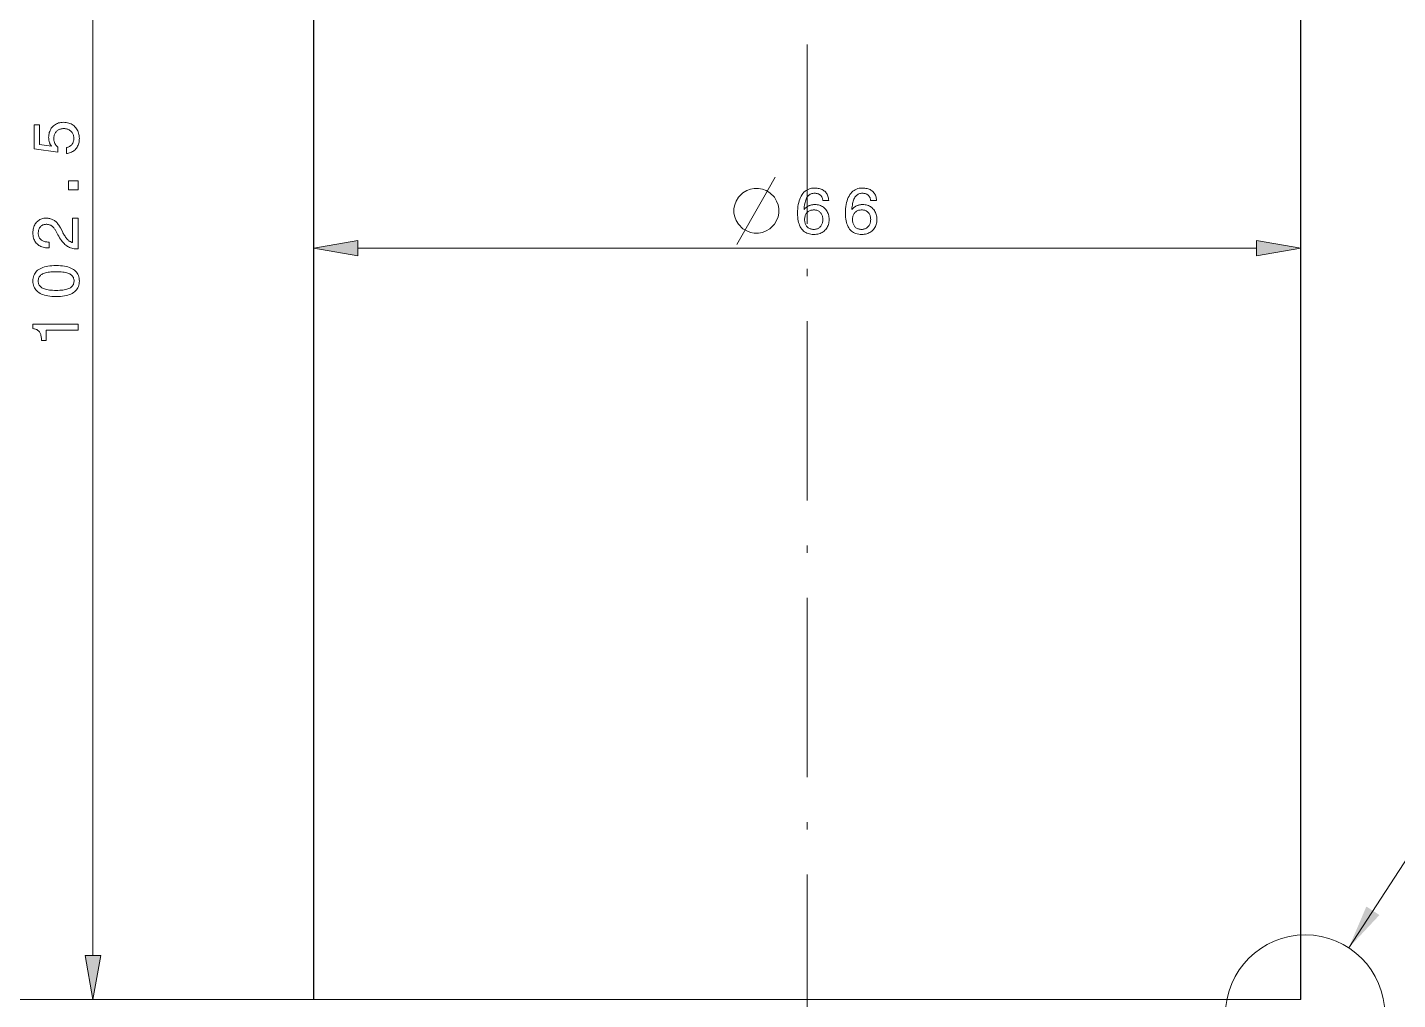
# Model space of a CAD drawing. Extents: x 0 to 297, y 0 to 420.
# Drawn here: x 49.2 to 140.9, y 145 to 210 of the extents above; entities that cross this region are included whole.
import ezdxf

# ---------------------------------------------------------------- set-up
doc = ezdxf.new("R2010")
doc.units = 0
doc.linetypes.add('DASHDOT', pattern=[18.5, 12, -3, 0.5, -3])

msp = doc.modelspace()

# ---------------------------------------------------------------- linework, layer by layer
at = {"color": 7, "linetype": 'DASHDOT', "lineweight": 13}
msp.add_line((101.375, 122.861), (101.375, 371.418), dxfattribs=at)
at = {"color": 7, "lineweight": 30}
for p, q in [((68.375, 144.99), (68.375, 247.49)), ((134.375, 144.99), (134.375, 247.49))]:
    msp.add_line(p, q, dxfattribs=at)
at = {"color": 7, "lineweight": 13}
for p, q in [((53.616, 147.944), (53.616, 244.535)), ((71.329, 195.238), (131.421, 195.238)), ((68.375, 144.99), (36.43, 144.99)), ((130.335, 144.99), (68.375, 144.99))]:
    msp.add_line(p, q, dxfattribs=at)
at = {"color": 7, "lineweight": 13, "ltscale": 0.418971}
msp.add_line((68.375, 144.99), (51.616, 144.99), dxfattribs=at)
at = {"color": 7, "lineweight": 13, "ltscale": 0.100994}
msp.add_line((134.375, 144.99), (130.335, 144.99), dxfattribs=at)
at = {"color": 7, "lineweight": 13}
for points in [[(51.834, 201.564), (51.834, 201.964), (51.88, 201.972), (51.923, 201.983), (51.965, 201.997), (52.005, 202.012), (52.042, 202.031), (52.078, 202.051), (52.111, 202.075), (52.143, 202.1), (52.172, 202.128), (52.2, 202.159), (52.225, 202.192), (52.247, 202.226), (52.267, 202.262), (52.284, 202.3), (52.299, 202.34), (52.31, 202.382), (52.32, 202.425), (52.326, 202.47), (52.33, 202.516), (52.331, 202.565), (52.33, 202.624), (52.324, 202.681), (52.315, 202.735), (52.302, 202.787), (52.286, 202.837), (52.265, 202.884), (52.242, 202.929), (52.214, 202.972), (52.183, 203.012), (52.148, 203.05), (52.11, 203.085), (52.07, 203.116), (52.028, 203.143), (51.983, 203.167), (51.936, 203.187), (51.886, 203.204), (51.834, 203.217), (51.78, 203.226), (51.724, 203.231), (51.665, 203.233), (51.605, 203.231), (51.548, 203.226), (51.493, 203.217), (51.441, 203.204), (51.391, 203.188), (51.343, 203.168), (51.298, 203.144), (51.256, 203.117), (51.216, 203.086), (51.178, 203.052), (51.144, 203.014), (51.113, 202.974), (51.086, 202.932), (51.062, 202.887), (51.042, 202.84), (51.026, 202.79), (51.013, 202.737), (51.004, 202.682), (50.999, 202.625), (50.997, 202.565), (50.998, 202.53), (51, 202.496), (51.003, 202.463), (51.008, 202.43), (51.014, 202.398), (51.022, 202.366), (51.031, 202.335), (51.042, 202.305), (51.053, 202.275), (51.067, 202.246), (51.081, 202.217), (51.097, 202.189), (51.114, 202.162), (51.133, 202.136), (51.153, 202.11), (51.174, 202.085), (51.197, 202.061), (51.221, 202.038), (51.246, 202.015), (51.273, 201.994), (51.273, 201.65), (49.684, 201.886), (49.684, 203.488), (50.038, 203.488), (50.038, 202.175), (50.845, 202.055), (50.827, 202.077), (50.809, 202.099), (50.792, 202.123), (50.777, 202.147), (50.762, 202.172), (50.748, 202.198), (50.735, 202.224), (50.722, 202.252), (50.711, 202.28), (50.701, 202.309), (50.691, 202.338), (50.683, 202.368), (50.676, 202.399), (50.669, 202.43), (50.664, 202.462), (50.659, 202.494), (50.656, 202.527), (50.653, 202.56), (50.652, 202.594), (50.651, 202.628), (50.654, 202.719), (50.662, 202.806), (50.676, 202.889), (50.695, 202.969), (50.72, 203.045), (50.75, 203.117), (50.786, 203.186), (50.827, 203.252), (50.873, 203.313), (50.925, 203.371), (50.982, 203.425), (51.042, 203.473), (51.105, 203.515), (51.172, 203.551), (51.242, 203.582), (51.316, 203.608), (51.393, 203.627), (51.473, 203.641), (51.557, 203.65), (51.644, 203.653), (51.737, 203.65), (51.826, 203.641), (51.911, 203.626), (51.993, 203.605), (52.072, 203.578), (52.146, 203.545), (52.218, 203.507), (52.285, 203.462), (52.349, 203.411), (52.409, 203.354), (52.465, 203.293), (52.515, 203.228), (52.559, 203.159), (52.597, 203.087), (52.629, 203.011), (52.656, 202.932), (52.676, 202.848), (52.691, 202.762), (52.7, 202.671), (52.703, 202.578), (52.7, 202.494), (52.693, 202.414), (52.681, 202.336), (52.664, 202.262), (52.643, 202.19), (52.616, 202.121), (52.585, 202.055), (52.549, 201.992), (52.509, 201.932), (52.463, 201.874), (52.414, 201.821), (52.362, 201.773), (52.306, 201.729), (52.248, 201.691), (52.186, 201.657), (52.122, 201.628), (52.054, 201.605), (51.984, 201.586), (51.91, 201.572)], [(52.616, 199.137), (51.973, 199.137), (51.973, 199.734), (52.616, 199.734)], [(98.126, 199.238), (97.826, 199.238), (97.576, 199.188), (97.326, 199.088), (97.076, 198.938), (96.776, 198.638), (96.626, 198.388), (96.526, 198.138), (96.476, 197.888), (96.476, 197.588), (96.526, 197.338), (96.626, 197.088), (96.776, 196.838), (97.076, 196.538), (97.326, 196.388), (97.576, 196.288), (97.826, 196.238), (98.126, 196.238), (98.376, 196.288), (98.626, 196.388), (98.876, 196.538), (99.176, 196.838), (99.326, 197.088), (99.426, 197.338), (99.476, 197.588), (99.476, 197.888), (99.426, 198.138), (99.326, 198.388), (99.176, 198.638), (98.876, 198.938), (98.626, 199.088), (98.376, 199.188)], [(102.811, 198.427), (102.415, 198.427), (102.409, 198.472), (102.401, 198.516), (102.391, 198.557), (102.378, 198.596), (102.363, 198.633), (102.346, 198.668), (102.326, 198.7), (102.304, 198.73), (102.279, 198.758), (102.253, 198.784), (102.224, 198.807), (102.193, 198.828), (102.16, 198.847), (102.125, 198.863), (102.088, 198.877), (102.049, 198.888), (102.007, 198.896), (101.964, 198.902), (101.919, 198.906), (101.871, 198.907), (101.807, 198.905), (101.746, 198.897), (101.688, 198.883), (101.633, 198.864), (101.581, 198.84), (101.532, 198.81), (101.486, 198.775), (101.443, 198.735), (101.404, 198.689), (101.367, 198.638), (101.334, 198.581), (101.303, 198.518), (101.275, 198.451), (101.251, 198.377), (101.229, 198.298), (101.21, 198.214), (101.194, 198.123), (101.18, 198.028), (101.17, 197.926), (101.163, 197.82), (101.189, 197.851), (101.216, 197.881), (101.244, 197.91), (101.273, 197.937), (101.303, 197.962), (101.335, 197.986), (101.367, 198.009), (101.401, 198.029), (101.436, 198.049), (101.472, 198.066), (101.509, 198.082), (101.546, 198.097), (101.585, 198.109), (101.624, 198.12), (101.665, 198.129), (101.706, 198.137), (101.748, 198.143), (101.791, 198.147), (101.835, 198.15), (101.88, 198.151), (101.963, 198.148), (102.044, 198.14), (102.121, 198.126), (102.195, 198.107), (102.265, 198.082), (102.333, 198.052), (102.397, 198.017), (102.458, 197.976), (102.516, 197.929), (102.571, 197.878), (102.622, 197.821), (102.667, 197.761), (102.707, 197.698), (102.741, 197.631), (102.77, 197.561), (102.794, 197.487), (102.813, 197.41), (102.826, 197.329), (102.834, 197.245), (102.837, 197.158), (102.834, 197.07), (102.825, 196.985), (102.811, 196.904), (102.792, 196.827), (102.766, 196.753), (102.735, 196.682), (102.699, 196.614), (102.657, 196.55), (102.609, 196.489), (102.555, 196.431), (102.497, 196.378), (102.436, 196.331), (102.371, 196.289), (102.302, 196.253), (102.23, 196.222), (102.155, 196.197), (102.076, 196.177), (101.994, 196.163), (101.908, 196.155), (101.818, 196.152), (101.716, 196.156), (101.618, 196.167), (101.524, 196.185), (101.436, 196.21), (101.353, 196.243), (101.275, 196.283), (101.201, 196.331), (101.133, 196.385), (101.07, 196.447), (101.011, 196.517), (100.958, 196.593), (100.91, 196.675), (100.868, 196.765), (100.832, 196.86), (100.801, 196.962), (100.775, 197.07), (100.756, 197.185), (100.742, 197.307), (100.733, 197.434), (100.731, 197.569), (100.734, 197.726), (100.743, 197.876), (100.757, 198.019), (100.778, 198.155), (100.805, 198.283), (100.838, 198.404), (100.877, 198.518), (100.922, 198.624), (100.972, 198.724), (101.029, 198.816), (101.091, 198.9), (101.158, 198.975), (101.229, 199.041), (101.306, 199.098), (101.387, 199.147), (101.473, 199.187), (101.564, 199.218), (101.659, 199.24), (101.76, 199.253), (101.865, 199.257), (101.949, 199.255), (102.029, 199.249), (102.105, 199.238), (102.178, 199.223), (102.248, 199.203), (102.314, 199.179), (102.376, 199.151), (102.434, 199.118), (102.489, 199.081), (102.541, 199.04), (102.588, 198.995), (102.631, 198.946), (102.669, 198.894), (102.703, 198.838), (102.732, 198.778), (102.757, 198.715), (102.777, 198.648), (102.793, 198.578), (102.805, 198.504)], [(106.01, 198.427), (105.613, 198.427), (105.607, 198.472), (105.599, 198.516), (105.589, 198.557), (105.576, 198.596), (105.561, 198.633), (105.544, 198.668), (105.524, 198.7), (105.502, 198.73), (105.478, 198.758), (105.451, 198.784), (105.422, 198.807), (105.391, 198.828), (105.358, 198.847), (105.323, 198.863), (105.286, 198.877), (105.247, 198.888), (105.206, 198.896), (105.162, 198.902), (105.117, 198.906), (105.069, 198.907), (105.005, 198.905), (104.944, 198.897), (104.886, 198.883), (104.831, 198.864), (104.779, 198.84), (104.73, 198.81), (104.684, 198.775), (104.642, 198.735), (104.602, 198.689), (104.565, 198.638), (104.532, 198.581), (104.501, 198.518), (104.474, 198.451), (104.449, 198.377), (104.427, 198.298), (104.408, 198.214), (104.392, 198.123), (104.379, 198.028), (104.368, 197.926), (104.361, 197.82), (104.387, 197.851), (104.414, 197.881), (104.442, 197.91), (104.471, 197.937), (104.501, 197.962), (104.533, 197.986), (104.565, 198.009), (104.599, 198.029), (104.634, 198.049), (104.67, 198.066), (104.707, 198.082), (104.744, 198.097), (104.783, 198.109), (104.823, 198.12), (104.863, 198.129), (104.904, 198.137), (104.946, 198.143), (104.989, 198.147), (105.033, 198.15), (105.078, 198.151), (105.161, 198.148), (105.242, 198.14), (105.319, 198.126), (105.393, 198.107), (105.464, 198.082), (105.531, 198.052), (105.595, 198.017), (105.657, 197.976), (105.715, 197.929), (105.769, 197.878), (105.82, 197.821), (105.865, 197.761), (105.905, 197.698), (105.939, 197.631), (105.968, 197.561), (105.992, 197.487), (106.011, 197.41), (106.024, 197.329), (106.032, 197.245), (106.035, 197.158), (106.032, 197.07), (106.024, 196.985), (106.01, 196.904), (105.99, 196.827), (105.965, 196.753), (105.934, 196.682), (105.897, 196.614), (105.855, 196.55), (105.807, 196.489), (105.753, 196.431), (105.695, 196.378), (105.634, 196.331), (105.569, 196.289), (105.5, 196.253), (105.429, 196.222), (105.353, 196.197), (105.274, 196.177), (105.192, 196.163), (105.106, 196.155), (105.017, 196.152), (104.914, 196.156), (104.816, 196.167), (104.723, 196.185), (104.634, 196.21), (104.551, 196.243), (104.473, 196.283), (104.4, 196.331), (104.331, 196.385), (104.268, 196.447), (104.209, 196.517), (104.156, 196.593), (104.108, 196.675), (104.066, 196.765), (104.03, 196.86), (103.999, 196.962), (103.974, 197.07), (103.954, 197.185), (103.94, 197.307), (103.932, 197.434), (103.929, 197.569), (103.932, 197.726), (103.941, 197.876), (103.956, 198.019), (103.977, 198.155), (104.003, 198.283), (104.036, 198.404), (104.075, 198.518), (104.12, 198.624), (104.17, 198.724), (104.227, 198.816), (104.289, 198.9), (104.356, 198.975), (104.428, 199.041), (104.504, 199.098), (104.585, 199.147), (104.671, 199.187), (104.762, 199.218), (104.858, 199.24), (104.958, 199.253), (105.063, 199.257), (105.147, 199.255), (105.227, 199.249), (105.304, 199.238), (105.377, 199.223), (105.446, 199.203), (105.512, 199.179), (105.574, 199.151), (105.632, 199.118), (105.687, 199.081), (105.739, 199.04), (105.786, 198.995), (105.829, 198.946), (105.867, 198.894), (105.901, 198.838), (105.93, 198.778), (105.955, 198.715), (105.975, 198.648), (105.991, 198.578), (106.003, 198.504)], [(52.616, 195.184), (52.603, 195.184), (52.516, 195.186), (52.431, 195.192), (52.35, 195.203), (52.271, 195.217), (52.195, 195.236), (52.122, 195.258), (52.052, 195.285), (51.985, 195.316), (51.921, 195.351), (51.86, 195.391), (51.801, 195.435), (51.741, 195.487), (51.682, 195.545), (51.622, 195.609), (51.563, 195.681), (51.504, 195.758), (51.445, 195.843), (51.386, 195.934), (51.328, 196.032), (51.269, 196.137), (51.13, 196.392), (51.105, 196.437), (51.079, 196.479), (51.052, 196.519), (51.025, 196.556), (50.998, 196.591), (50.97, 196.623), (50.941, 196.653), (50.911, 196.68), (50.881, 196.705), (50.85, 196.727), (50.819, 196.747), (50.786, 196.765), (50.753, 196.781), (50.718, 196.795), (50.682, 196.806), (50.645, 196.816), (50.607, 196.823), (50.568, 196.828), (50.528, 196.832), (50.487, 196.833), (50.44, 196.831), (50.395, 196.826), (50.352, 196.818), (50.311, 196.807), (50.271, 196.792), (50.234, 196.774), (50.198, 196.753), (50.164, 196.728), (50.132, 196.7), (50.102, 196.669), (50.074, 196.635), (50.049, 196.599), (50.027, 196.561), (50.008, 196.521), (49.992, 196.478), (49.979, 196.433), (49.969, 196.386), (49.961, 196.337), (49.957, 196.286), (49.956, 196.232), (49.957, 196.179), (49.963, 196.128), (49.972, 196.079), (49.985, 196.033), (50.002, 195.989), (50.022, 195.947), (50.046, 195.907), (50.074, 195.87), (50.106, 195.835), (50.141, 195.803), (50.18, 195.773), (50.221, 195.746), (50.265, 195.723), (50.312, 195.702), (50.361, 195.685), (50.414, 195.671), (50.469, 195.66), (50.527, 195.652), (50.588, 195.647), (50.651, 195.646), (50.687, 195.646), (50.687, 195.254), (50.626, 195.254), (50.533, 195.256), (50.444, 195.264), (50.359, 195.278), (50.278, 195.297), (50.201, 195.321), (50.128, 195.351), (50.058, 195.386), (49.993, 195.426), (49.932, 195.472), (49.874, 195.523), (49.822, 195.579), (49.775, 195.639), (49.733, 195.703), (49.697, 195.77), (49.666, 195.841), (49.641, 195.916), (49.622, 195.995), (49.608, 196.078), (49.6, 196.165), (49.597, 196.255), (49.6, 196.342), (49.607, 196.425), (49.619, 196.505), (49.637, 196.582), (49.659, 196.655), (49.686, 196.725), (49.718, 196.792), (49.755, 196.855), (49.797, 196.914), (49.844, 196.971), (49.895, 197.023), (49.949, 197.069), (50.006, 197.11), (50.066, 197.145), (50.129, 197.176), (50.195, 197.2), (50.265, 197.219), (50.337, 197.233), (50.412, 197.241), (50.491, 197.244), (50.552, 197.242), (50.612, 197.237), (50.67, 197.229), (50.727, 197.218), (50.782, 197.204), (50.835, 197.186), (50.887, 197.165), (50.938, 197.141), (50.987, 197.114), (51.034, 197.084), (51.08, 197.05), (51.125, 197.013), (51.168, 196.972), (51.21, 196.928), (51.251, 196.881), (51.291, 196.831), (51.33, 196.777), (51.367, 196.719), (51.403, 196.659), (51.438, 196.594), (51.566, 196.341), (51.603, 196.271), (51.64, 196.205), (51.676, 196.143), (51.711, 196.086), (51.745, 196.032), (51.778, 195.982), (51.811, 195.936), (51.843, 195.895), (51.875, 195.857), (51.906, 195.824), (51.936, 195.794), (51.968, 195.765), (52, 195.739), (52.033, 195.715), (52.066, 195.693), (52.101, 195.674), (52.136, 195.656), (52.171, 195.641), (52.208, 195.627), (52.245, 195.616), (52.245, 197.244), (52.616, 197.244)], [(102.419, 197.153), (102.418, 197.211), (102.413, 197.266), (102.405, 197.319), (102.393, 197.369), (102.379, 197.417), (102.361, 197.462), (102.34, 197.506), (102.315, 197.547), (102.288, 197.585), (102.257, 197.621), (102.223, 197.655), (102.188, 197.684), (102.15, 197.711), (102.111, 197.733), (102.069, 197.753), (102.026, 197.768), (101.98, 197.781), (101.932, 197.789), (101.883, 197.795), (101.831, 197.796), (101.773, 197.795), (101.718, 197.789), (101.665, 197.781), (101.615, 197.769), (101.568, 197.753), (101.523, 197.734), (101.48, 197.712), (101.44, 197.686), (101.403, 197.656), (101.368, 197.623), (101.337, 197.588), (101.308, 197.549), (101.283, 197.508), (101.261, 197.465), (101.243, 197.418), (101.228, 197.37), (101.216, 197.318), (101.207, 197.265), (101.202, 197.208), (101.201, 197.149), (101.202, 197.09), (101.207, 197.034), (101.216, 196.979), (101.227, 196.928), (101.242, 196.879), (101.26, 196.832), (101.282, 196.788), (101.307, 196.746), (101.335, 196.707), (101.366, 196.671), (101.401, 196.637), (101.437, 196.607), (101.476, 196.58), (101.517, 196.557), (101.561, 196.538), (101.607, 196.522), (101.655, 196.509), (101.706, 196.501), (101.759, 196.495), (101.814, 196.493), (101.867, 196.495), (101.918, 196.501), (101.967, 196.51), (102.014, 196.523), (102.059, 196.539), (102.101, 196.559), (102.142, 196.583), (102.181, 196.61), (102.217, 196.641), (102.252, 196.676), (102.284, 196.713), (102.312, 196.753), (102.337, 196.795), (102.359, 196.84), (102.377, 196.886), (102.392, 196.935), (102.404, 196.986), (102.413, 197.04), (102.418, 197.095)], [(105.617, 197.153), (105.616, 197.211), (105.611, 197.266), (105.603, 197.319), (105.591, 197.369), (105.577, 197.417), (105.559, 197.462), (105.538, 197.506), (105.514, 197.547), (105.486, 197.585), (105.455, 197.621), (105.422, 197.655), (105.386, 197.684), (105.349, 197.711), (105.309, 197.733), (105.268, 197.753), (105.224, 197.768), (105.178, 197.781), (105.131, 197.789), (105.081, 197.795), (105.029, 197.796), (104.972, 197.795), (104.916, 197.789), (104.864, 197.781), (104.814, 197.769), (104.766, 197.753), (104.721, 197.734), (104.679, 197.712), (104.639, 197.686), (104.601, 197.656), (104.567, 197.623), (104.535, 197.588), (104.506, 197.549), (104.481, 197.508), (104.459, 197.465), (104.441, 197.418), (104.426, 197.37), (104.414, 197.318), (104.406, 197.265), (104.401, 197.208), (104.399, 197.149), (104.401, 197.09), (104.406, 197.034), (104.414, 196.979), (104.425, 196.928), (104.44, 196.879), (104.458, 196.832), (104.48, 196.788), (104.505, 196.746), (104.533, 196.707), (104.564, 196.671), (104.599, 196.637), (104.635, 196.607), (104.674, 196.58), (104.716, 196.557), (104.759, 196.538), (104.805, 196.522), (104.853, 196.509), (104.904, 196.501), (104.957, 196.495), (105.012, 196.493), (105.065, 196.495), (105.116, 196.501), (105.165, 196.51), (105.212, 196.523), (105.257, 196.539), (105.299, 196.559), (105.34, 196.583), (105.379, 196.61), (105.415, 196.641), (105.45, 196.676), (105.482, 196.713), (105.51, 196.753), (105.535, 196.795), (105.557, 196.84), (105.576, 196.886), (105.591, 196.935), (105.602, 196.986), (105.611, 197.04), (105.616, 197.095)], [(71.329, 195.759), (68.375, 195.238), (71.329, 194.717)], [(131.421, 194.717), (134.375, 195.238), (131.421, 195.759)], [(51.153, 191.999), (51.004, 192.001), (50.863, 192.009), (50.729, 192.022), (50.602, 192.041), (50.483, 192.065), (50.371, 192.094), (50.266, 192.129), (50.168, 192.169), (50.078, 192.214), (49.995, 192.264), (49.919, 192.32), (49.851, 192.38), (49.792, 192.445), (49.74, 192.515), (49.696, 192.59), (49.661, 192.67), (49.633, 192.755), (49.613, 192.844), (49.601, 192.939), (49.597, 193.038), (49.601, 193.138), (49.613, 193.233), (49.633, 193.323), (49.66, 193.408), (49.696, 193.488), (49.739, 193.563), (49.79, 193.633), (49.849, 193.698), (49.916, 193.758), (49.991, 193.813), (50.074, 193.862), (50.164, 193.907), (50.261, 193.946), (50.366, 193.981), (50.479, 194.009), (50.599, 194.033), (50.726, 194.051), (50.861, 194.065), (51.003, 194.072), (51.153, 194.075), (51.302, 194.072), (51.444, 194.065), (51.579, 194.051), (51.706, 194.033), (51.825, 194.009), (51.937, 193.981), (52.042, 193.946), (52.139, 193.907), (52.228, 193.862), (52.31, 193.813), (52.385, 193.758), (52.452, 193.698), (52.51, 193.633), (52.561, 193.563), (52.605, 193.488), (52.64, 193.408), (52.667, 193.323), (52.687, 193.233), (52.699, 193.138), (52.703, 193.038), (52.699, 192.939), (52.687, 192.844), (52.667, 192.755), (52.639, 192.67), (52.604, 192.59), (52.561, 192.515), (52.509, 192.445), (52.45, 192.38), (52.383, 192.32), (52.308, 192.264), (52.226, 192.214), (52.136, 192.169), (52.039, 192.129), (51.934, 192.094), (51.822, 192.065), (51.703, 192.041), (51.577, 192.022), (51.443, 192.009), (51.302, 192.001)], [(51.153, 192.412), (51.274, 192.413), (51.388, 192.418), (51.495, 192.425), (51.596, 192.436), (51.69, 192.45), (51.777, 192.466), (51.858, 192.486), (51.932, 192.509), (52, 192.535), (52.061, 192.564), (52.115, 192.596), (52.164, 192.631), (52.207, 192.67), (52.245, 192.712), (52.276, 192.758), (52.302, 192.807), (52.322, 192.86), (52.337, 192.916), (52.345, 192.975), (52.348, 193.038), (52.346, 193.101), (52.337, 193.161), (52.323, 193.217), (52.303, 193.269), (52.277, 193.319), (52.246, 193.364), (52.209, 193.406), (52.166, 193.445), (52.118, 193.48), (52.064, 193.511), (52.003, 193.539), (51.936, 193.565), (51.862, 193.587), (51.781, 193.606), (51.694, 193.623), (51.599, 193.636), (51.498, 193.646), (51.39, 193.654), (51.275, 193.658), (51.153, 193.66), (51.031, 193.658), (50.915, 193.654), (50.807, 193.646), (50.705, 193.636), (50.611, 193.623), (50.523, 193.606), (50.442, 193.587), (50.368, 193.565), (50.3, 193.539), (50.24, 193.511), (50.186, 193.48), (50.138, 193.445), (50.095, 193.406), (50.058, 193.364), (50.027, 193.319), (50.001, 193.269), (49.981, 193.217), (49.967, 193.161), (49.958, 193.101), (49.956, 193.038), (49.958, 192.975), (49.967, 192.916), (49.981, 192.86), (50.002, 192.807), (50.027, 192.758), (50.059, 192.712), (50.097, 192.67), (50.14, 192.631), (50.189, 192.596), (50.243, 192.564), (50.304, 192.535), (50.372, 192.509), (50.446, 192.486), (50.527, 192.466), (50.615, 192.45), (50.709, 192.436), (50.81, 192.425), (50.918, 192.418), (51.032, 192.413)], [(52.616, 189.764), (50.483, 189.764), (50.483, 189.064), (50.177, 189.064), (50.174, 189.139), (50.169, 189.21), (50.161, 189.277), (50.151, 189.341), (50.138, 189.4), (50.123, 189.455), (50.104, 189.507), (50.084, 189.554), (50.06, 189.598), (50.035, 189.637), (50.006, 189.673), (49.974, 189.706), (49.938, 189.736), (49.899, 189.763), (49.857, 189.788), (49.812, 189.809), (49.763, 189.827), (49.711, 189.842), (49.656, 189.854), (49.597, 189.863), (49.597, 190.156), (52.616, 190.156)], [(53.095, 147.944), (53.616, 144.99), (54.137, 147.944)]]:
    msp.add_lwpolyline(points, close=True, dxfattribs=at)
for points in [[(96.676, 195.488), (98.376, 198.488), (99.226, 199.988)], [(137.585, 148.453), (143.409, 157.382), (150.444, 157.382)]]:
    msp.add_lwpolyline(points, dxfattribs=at)
msp.add_circle((134.675, 143.99), 5.328, dxfattribs=at)
for points in [[(71.329, 195.759), (68.375, 195.238), (71.329, 195.759), (71.329, 194.717)], [(131.421, 194.717), (134.375, 195.238), (131.421, 194.717), (131.421, 195.759)], [(138.763, 151.212), (137.585, 148.453), (139.636, 150.643)], [(53.095, 147.944), (53.616, 144.99), (53.095, 147.944), (54.137, 147.944)]]:
    msp.add_solid(points, dxfattribs=at)

doc.saveas('drawing.dxf')
